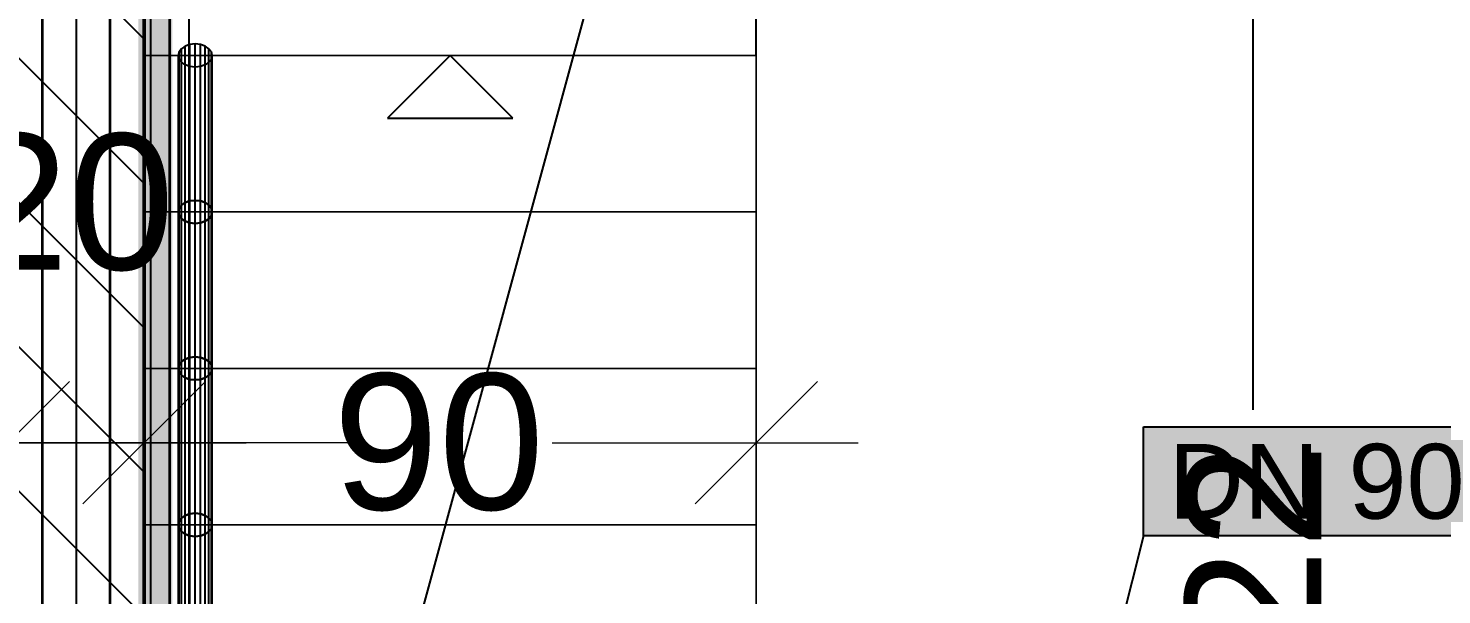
# Model space of a CAD drawing. Extents: x 0 to 756, y -25 to 420.
# Drawn here: x 257.2 to 298.76, y 336.12 to 352.78 of the extents above; entities that cross this region are included whole.
import ezdxf
from ezdxf.lldxf.tags import DXFTag

# ---------------------------------------------------------------- set-up
doc = ezdxf.new("R2010")
doc.units = 0
doc.layers.get('0').update_dxf_attribs({"lineweight": 25})
doc.layers.get('DEFPOINTS').update_dxf_attribs({"lineweight": 25})
for name, color, linetype, lineweight in [('A_Innenwand', 7, 'Continuous', 25), ('ALLGEMEIN03', 7, 'Continuous', 25), ('L_Text', 7, 'Continuous', 25), ('Standard', 7, 'Continuous', 25), ('TREPPE', 7, 'Continuous', 13), ('WAND_HOLZ_NICHT_TRAGEND', 7, 'Continuous', 13), ('X_Text', 7, 'Continuous', 25)]:
    doc.layers.add(name, color=color, linetype=linetype, lineweight=lineweight)
for name, color, linetype, lineweight, true_color in [('H_Heizung', 1, 'Continuous', 25, 0xff0000), ('L_Fortluft', 7, 'Continuous', 35, 0x993300), ('S_Schmutzwasser', 7, 'Continuous', 35, 0x808040)]:
    doc.layers.add(name, color=color, linetype=linetype, lineweight=lineweight, true_color=true_color)
doc.styles.get("Standard").update_dxf_attribs({"font": 'arial.ttf'})
tags = doc.linetypes.add('STRICHPUNKT2', pattern=[12.7, 6.35, -3.175, 0, -3.175]).pattern_tags.tags
tags[10:11] = [DXFTag(74, 4), DXFTag(75, 0), DXFTag(340, '0'), DXFTag(46, 0.0), DXFTag(50, 0.0), DXFTag(44, 0.0), DXFTag(45, 0.0)]
tags[8:9] = [DXFTag(74, 4), DXFTag(75, 0), DXFTag(340, '0'), DXFTag(46, 0.0), DXFTag(50, 0.0), DXFTag(44, 0.0), DXFTag(45, 0.0)]
tags[6:7] = [DXFTag(74, 4), DXFTag(75, 0), DXFTag(340, '0'), DXFTag(46, 0.0), DXFTag(50, 0.0), DXFTag(44, 0.0), DXFTag(45, 0.0)]
tags[4:5] = [DXFTag(74, 4), DXFTag(75, 0), DXFTag(340, '0'), DXFTag(46, 0.0), DXFTag(50, 0.0), DXFTag(44, 0.0), DXFTag(45, 0.0)]

# ---------------------------------------------------------------- blocks, each defined once
blk = doc.blocks.new('Referenz-A0T78P30OY')
at = {"layer": 'ALLGEMEIN03', "color": 0, "lineweight": -2}
blk.add_line((278.607, 351.978), (278.607, 376.578), dxfattribs=at)
at = {"layer": 'DEFPOINTS', "color": 0, "linetype": 'Continuous', "lineweight": 18, "ltscale": 0.18}
blk.add_line((260.607, 340.592), (260.607, 340.592), dxfattribs=at)
at = {"layer": 'Standard', "color": 0, "lineweight": -2}
for p, q in [((293.222, 341.558), (293.222, 376.578)), ((261.632, 352.083), (261.607, 351.978)), ((261.703, 352.177), (261.632, 352.083)), ((261.632, 347.483), (261.632, 352.083)), ((261.813, 352.252), (261.703, 352.177)), ((261.703, 347.577), (261.703, 352.177)), ((261.953, 352.301), (261.813, 352.252)), ((261.813, 347.652), (261.813, 352.252)), ((262.107, 352.317), (261.953, 352.301)), ((261.953, 347.701), (261.953, 352.301)), ((262.262, 352.301), (262.107, 352.317)), ((262.107, 347.717), (262.107, 352.317)), ((262.401, 352.252), (262.262, 352.301)), ((262.262, 347.701), (262.262, 352.301)), ((262.512, 352.177), (262.401, 352.252)), ((262.401, 347.652), (262.401, 352.252)), ((262.583, 352.083), (262.512, 352.177)), ((262.512, 347.577), (262.512, 352.177)), ((262.607, 351.978), (262.583, 352.083)), ((262.583, 347.483), (262.583, 352.083)), ((261.632, 351.873), (261.607, 351.978)), ((261.607, 351.978), (261.607, 347.378)), ((261.632, 347.273), (261.632, 351.873)), ((261.703, 351.778), (261.632, 351.873)), ((261.703, 347.178), (261.703, 351.778)), ((261.813, 351.703), (261.703, 351.778)), ((261.813, 347.103), (261.813, 351.703)), ((261.953, 351.655), (261.813, 351.703)), ((261.953, 347.055), (261.953, 351.655)), ((262.107, 351.638), (261.953, 351.655)), ((262.262, 351.655), (262.107, 351.638)), ((262.107, 347.038), (262.107, 351.638)), ((262.401, 351.703), (262.262, 351.655)), ((262.262, 347.055), (262.262, 351.655)), ((262.512, 351.778), (262.401, 351.703)), ((262.401, 347.103), (262.401, 351.703)), ((262.583, 351.873), (262.512, 351.778)), ((262.512, 347.178), (262.512, 351.778)), ((262.607, 351.978), (262.583, 351.873)), ((262.583, 347.273), (262.583, 351.873)), ((262.607, 347.378), (262.607, 351.978)), ((261.632, 347.483), (261.607, 347.378)), ((261.607, 347.378), (261.632, 347.483)), ((261.703, 347.577), (261.632, 347.483)), ((261.632, 347.483), (261.703, 347.577)), ((261.632, 342.883), (261.632, 347.483)), ((261.813, 347.652), (261.703, 347.577)), ((261.703, 347.577), (261.813, 347.652)), ((261.703, 342.977), (261.703, 347.577)), ((261.953, 347.701), (261.813, 347.652)), ((261.813, 347.652), (261.953, 347.701)), ((261.813, 343.052), (261.813, 347.652)), ((262.107, 347.717), (261.953, 347.701)), ((261.953, 347.701), (262.107, 347.717)), ((261.953, 343.101), (261.953, 347.701)), ((262.262, 347.701), (262.107, 347.717)), ((262.107, 343.117), (262.107, 347.717)), ((262.107, 347.717), (262.262, 347.701)), ((262.401, 347.652), (262.262, 347.701)), ((262.262, 343.101), (262.262, 347.701)), ((262.262, 347.701), (262.401, 347.652)), ((262.512, 347.577), (262.401, 347.652)), ((262.401, 343.052), (262.401, 347.652)), ((262.401, 347.652), (262.512, 347.577)), ((262.583, 347.483), (262.512, 347.577)), ((262.512, 342.977), (262.512, 347.577)), ((262.512, 347.577), (262.583, 347.483)), ((262.607, 347.378), (262.583, 347.483)), ((262.583, 342.883), (262.583, 347.483)), ((262.583, 347.483), (262.607, 347.378)), ((261.632, 347.273), (261.607, 347.378)), ((261.607, 347.378), (261.607, 342.778)), ((261.607, 347.378), (261.632, 347.273)), ((261.632, 342.673), (261.632, 347.273)), ((261.703, 347.178), (261.632, 347.273)), ((261.632, 347.273), (261.703, 347.178)), ((261.703, 342.578), (261.703, 347.178)), ((261.813, 347.103), (261.703, 347.178)), ((261.703, 347.178), (261.813, 347.103)), ((261.813, 342.503), (261.813, 347.103)), ((261.953, 347.055), (261.813, 347.103)), ((261.813, 347.103), (261.953, 347.055)), ((261.953, 342.455), (261.953, 347.055)), ((262.107, 347.038), (261.953, 347.055)), ((261.953, 347.055), (262.107, 347.038)), ((262.262, 347.055), (262.107, 347.038)), ((262.107, 347.038), (262.262, 347.055)), ((262.401, 347.103), (262.262, 347.055)), ((262.262, 347.055), (262.401, 347.103)), ((262.262, 342.455), (262.262, 347.055)), ((262.512, 347.178), (262.401, 347.103)), ((262.401, 347.103), (262.512, 347.178)), ((262.401, 342.503), (262.401, 347.103)), ((262.583, 347.273), (262.512, 347.178)), ((262.512, 347.178), (262.583, 347.273)), ((262.512, 342.578), (262.512, 347.178)), ((262.607, 347.378), (262.583, 347.273)), ((262.583, 347.273), (262.607, 347.378)), ((262.583, 342.673), (262.583, 347.273)), ((262.607, 342.778), (262.607, 347.378)), ((262.107, 342.438), (262.107, 347.038)), ((261.703, 342.977), (261.632, 342.883)), ((261.632, 342.883), (261.703, 342.977)), ((261.813, 343.052), (261.703, 342.977)), ((261.703, 342.977), (261.813, 343.052)), ((261.703, 338.377), (261.703, 342.977)), ((261.953, 343.101), (261.813, 343.052)), ((261.813, 343.052), (261.953, 343.101)), ((261.813, 338.452), (261.813, 343.052)), ((262.107, 343.117), (261.953, 343.101)), ((261.953, 343.101), (262.107, 343.117)), ((261.953, 338.501), (261.953, 343.101)), ((262.262, 343.101), (262.107, 343.117)), ((262.107, 338.517), (262.107, 343.117)), ((262.107, 343.117), (262.262, 343.101)), ((262.401, 343.052), (262.262, 343.101)), ((262.262, 338.501), (262.262, 343.101)), ((262.262, 343.101), (262.401, 343.052)), ((262.512, 342.977), (262.401, 343.052)), ((262.401, 338.452), (262.401, 343.052)), ((262.401, 343.052), (262.512, 342.977)), ((262.583, 342.883), (262.512, 342.977)), ((262.512, 338.377), (262.512, 342.977)), ((262.512, 342.977), (262.583, 342.883)), ((261.632, 342.883), (261.607, 342.778)), ((261.607, 342.778), (261.632, 342.883)), ((261.632, 342.673), (261.607, 342.778)), ((261.607, 342.778), (261.607, 338.178)), ((261.607, 342.778), (261.632, 342.673)), ((261.632, 338.283), (261.632, 342.883)), ((261.632, 338.073), (261.632, 342.673)), ((261.703, 342.578), (261.632, 342.673)), ((261.632, 342.673), (261.703, 342.578)), ((261.703, 337.978), (261.703, 342.578)), ((261.813, 342.503), (261.703, 342.578)), ((261.703, 342.578), (261.813, 342.503)), ((261.813, 337.903), (261.813, 342.503)), ((261.953, 342.455), (261.813, 342.503)), ((261.813, 342.503), (261.953, 342.455)), ((262.401, 342.503), (262.262, 342.455)), ((262.262, 342.455), (262.401, 342.503)), ((262.512, 342.578), (262.401, 342.503)), ((262.401, 342.503), (262.512, 342.578)), ((262.401, 337.903), (262.401, 342.503)), ((262.583, 342.673), (262.512, 342.578)), ((262.512, 342.578), (262.583, 342.673)), ((262.512, 337.978), (262.512, 342.578)), ((262.607, 342.778), (262.583, 342.883)), ((262.583, 338.283), (262.583, 342.883)), ((262.583, 342.883), (262.607, 342.778)), ((262.607, 342.778), (262.583, 342.673)), ((262.583, 342.673), (262.607, 342.778)), ((262.583, 338.073), (262.583, 342.673)), ((262.607, 338.178), (262.607, 342.778)), ((261.953, 337.855), (261.953, 342.455)), ((262.107, 342.438), (261.953, 342.455)), ((261.953, 342.455), (262.107, 342.438)), ((262.262, 342.455), (262.107, 342.438)), ((262.107, 342.438), (262.262, 342.455)), ((262.107, 337.838), (262.107, 342.438)), ((262.262, 337.855), (262.262, 342.455)), ((261.703, 338.377), (261.632, 338.283)), ((261.632, 338.283), (261.703, 338.377)), ((261.813, 338.452), (261.703, 338.377)), ((261.703, 338.377), (261.813, 338.452)), ((261.703, 333.777), (261.703, 338.377)), ((261.953, 338.501), (261.813, 338.452)), ((261.813, 338.452), (261.953, 338.501)), ((261.813, 333.852), (261.813, 338.452)), ((262.107, 338.517), (261.953, 338.501)), ((261.953, 338.501), (262.107, 338.517)), ((261.953, 333.901), (261.953, 338.501)), ((262.262, 338.501), (262.107, 338.517)), ((262.107, 333.917), (262.107, 338.517)), ((262.107, 338.517), (262.262, 338.501)), ((262.401, 338.452), (262.262, 338.501)), ((262.262, 333.901), (262.262, 338.501)), ((262.262, 338.501), (262.401, 338.452)), ((262.512, 338.377), (262.401, 338.452)), ((262.401, 333.852), (262.401, 338.452)), ((262.401, 338.452), (262.512, 338.377)), ((262.583, 338.283), (262.512, 338.377)), ((262.512, 333.777), (262.512, 338.377)), ((262.512, 338.377), (262.583, 338.283)), ((261.632, 338.283), (261.607, 338.178)), ((261.607, 338.178), (261.632, 338.283)), ((261.632, 338.073), (261.607, 338.178)), ((261.607, 338.178), (261.607, 333.578)), ((261.607, 338.178), (261.632, 338.073)), ((261.632, 333.683), (261.632, 338.283)), ((261.632, 333.473), (261.632, 338.073)), ((261.703, 337.978), (261.632, 338.073)), ((261.632, 338.073), (261.703, 337.978)), ((261.703, 333.378), (261.703, 337.978)), ((261.813, 337.903), (261.703, 337.978)), ((261.703, 337.978), (261.813, 337.903)), ((262.512, 337.978), (262.401, 337.903)), ((262.401, 337.903), (262.512, 337.978)), ((262.583, 338.073), (262.512, 337.978)), ((262.512, 337.978), (262.583, 338.073)), ((262.512, 333.378), (262.512, 337.978)), ((262.607, 338.178), (262.583, 338.283)), ((262.583, 333.683), (262.583, 338.283)), ((262.583, 338.283), (262.607, 338.178)), ((262.607, 338.178), (262.583, 338.073)), ((262.583, 338.073), (262.607, 338.178)), ((262.583, 333.473), (262.583, 338.073)), ((262.607, 333.578), (262.607, 338.178)), ((261.813, 333.303), (261.813, 337.903)), ((261.953, 337.855), (261.813, 337.903)), ((261.813, 337.903), (261.953, 337.855)), ((261.953, 333.255), (261.953, 337.855)), ((262.107, 337.838), (261.953, 337.855)), ((261.953, 337.855), (262.107, 337.838)), ((262.262, 337.855), (262.107, 337.838)), ((262.107, 337.838), (262.262, 337.855)), ((262.107, 333.238), (262.107, 337.838)), ((262.401, 337.903), (262.262, 337.855)), ((262.262, 337.855), (262.401, 337.903)), ((262.262, 333.255), (262.262, 337.855)), ((262.401, 333.303), (262.401, 337.903))]:
    blk.add_line(p, q, dxfattribs=at)
at = {"layer": 'Standard', "color": 0, "lineweight": 18}
for p, q in [((260.607, 337.592), (260.607, 343.592)), ((260.607, 343.592), (260.607, 337.592)), ((278.607, 337.592), (278.607, 343.592)), ((254.807, 338.792), (258.407, 342.392)), ((258.407, 342.392), (254.807, 338.792)), ((258.807, 338.792), (262.407, 342.392)), ((262.407, 342.392), (258.807, 338.792)), ((276.807, 338.792), (280.407, 342.392)), ((250.607, 340.592), (259.607, 340.592)), ((262.607, 340.592), (253.607, 340.592)), ((254.607, 340.592), (263.607, 340.592)), ((256.607, 340.592), (260.607, 340.592)), ((266.607, 340.592), (257.607, 340.592)), ((260.607, 340.592), (262.418, 340.592)), ((272.607, 340.592), (281.607, 340.592)), ((275.618, 340.592), (278.607, 340.592))]:
    blk.add_line(p, q, dxfattribs=at)
at = {"layer": 'TREPPE', "color": 0}
for p, q in [((260.607, 351.978), (260.607, 347.378)), ((278.607, 351.978), (260.607, 351.978)), ((260.607, 351.978), (278.607, 351.978)), ((260.607, 347.378), (260.607, 351.978)), ((260.607, 351.978), (260.607, 351.978)), ((278.607, 347.378), (278.607, 351.978)), ((278.607, 351.978), (278.607, 347.378)), ((278.607, 351.978), (278.607, 351.978)), ((260.607, 347.378), (260.607, 342.778)), ((278.607, 347.378), (260.607, 347.378)), ((260.607, 347.378), (278.607, 347.378)), ((260.607, 342.778), (260.607, 347.378)), ((260.607, 347.378), (260.607, 347.378)), ((260.607, 347.378), (278.607, 347.378)), ((278.607, 347.378), (260.607, 347.378)), ((260.607, 347.378), (260.607, 347.378)), ((278.607, 342.778), (278.607, 347.378)), ((278.607, 347.378), (278.607, 342.778)), ((278.607, 347.378), (278.607, 347.378)), ((278.607, 347.378), (278.607, 347.378)), ((260.607, 342.778), (260.607, 338.178)), ((278.607, 342.778), (260.607, 342.778)), ((260.607, 342.778), (278.607, 342.778)), ((260.607, 338.178), (260.607, 342.778)), ((260.607, 342.778), (260.607, 342.778)), ((260.607, 342.778), (278.607, 342.778)), ((278.607, 342.778), (260.607, 342.778)), ((260.607, 342.778), (260.607, 342.778)), ((278.607, 338.178), (278.607, 342.778)), ((278.607, 342.778), (278.607, 338.178)), ((278.607, 342.778), (278.607, 342.778)), ((278.607, 342.778), (278.607, 342.778)), ((260.607, 338.178), (260.607, 333.578)), ((278.607, 338.178), (260.607, 338.178)), ((260.607, 338.178), (278.607, 338.178)), ((260.607, 333.578), (260.607, 338.178)), ((260.607, 338.178), (260.607, 338.178)), ((260.607, 338.178), (278.607, 338.178)), ((278.607, 338.178), (260.607, 338.178)), ((260.607, 338.178), (260.607, 338.178)), ((278.607, 333.578), (278.607, 338.178)), ((278.607, 338.178), (278.607, 333.578)), ((278.607, 338.178), (278.607, 338.178)), ((278.607, 338.178), (278.607, 338.178))]:
    blk.add_line(p, q, dxfattribs=at)
at = {"layer": 'TREPPE', "color": 0, "lineweight": -2}
for p, q in [((269.607, 351.978), (267.767, 350.138)), ((271.447, 350.138), (269.607, 351.978)), ((267.767, 350.138), (271.447, 350.138))]:
    blk.add_line(p, q, dxfattribs=at)
at = {"layer": 'WAND_HOLZ_NICHT_TRAGEND', "color": 0, "lineweight": 50}
for p, q in [((260.607, 260.978), (260.607, 376.578)), ((260.607, 376.578), (260.607, 260.978))]:
    blk.add_line(p, q, dxfattribs=at)
at = {"layer": 'Standard', "color": 0, "lineweight": 18, "char_height": 4, "attachment_point": 1}
for s, insert in [('{\\fArial;20}', (255.285, 349.68)), ('{\\fArial;90}', (266.159, 342.624))]:
    blk.add_mtext(s, dxfattribs=dict(at, insert=insert))
at = {"layer": 'Standard', "color": 0, "lineweight": -2, "insert": (291.222, 329.701), "char_height": 4, "attachment_point": 1, "rotation": 90}
blk.add_mtext('{\\fArial;4.22}', dxfattribs=at)
blk = doc.blocks.new('Wand-A0T78P4COY', base_point=(256.607, 260.978))
at = {"color": 0, "linetype": 'ByBlock', "lineweight": -2, "ltscale": 0.25}
blk.add_line((260.607, 376.578), (260.607, 260.978), dxfattribs=at)
at = {"color": 0, "lineweight": -2}
for p, q in [((256.607, 356.454), (260.607, 352.454)), ((256.607, 352.211), (260.607, 348.211)), ((256.607, 347.968), (260.607, 343.968)), ((256.607, 343.726), (260.607, 339.726)), ((256.607, 339.483), (260.607, 335.483))]:
    blk.add_line(p, q, dxfattribs=at)
blk = doc.blocks.new('Bauteilbeschriftung-A0T78P6YOY', base_point=(265.707, 324.378))
at = {"color": 0, "linetype": 'ByBlock', "lineweight": -2, "ltscale": 0.25}
blk.add_line((286.257, 399.77), (265.707, 324.378), dxfattribs=at)
blk = doc.blocks.new('Wickelfalzrohr-A0T78P7GOY', base_point=(257.607, 325.178))
at = {"color": 0, "linetype": 'ByBlock', "lineweight": -2, "ltscale": 0.35}
for p, q in [((257.607, 384.898), (257.607, 325.178)), ((259.607, 325.178), (259.607, 384.898))]:
    blk.add_line(p, q, dxfattribs=at)
at = {"color": 0, "linetype": 'STRICHPUNKT2', "lineweight": 25, "ltscale": 0.25}
blk.add_line((258.607, 384.898), (258.607, 325.178), dxfattribs=at)
blk = doc.blocks.new('Abwasserleitung-A0T78PASOY', base_point=(261.356, 322.083))
at = {"color": 0, "linetype": 'ByBlock', "lineweight": -2, "ltscale": 0.35}
blk.add_line((261.356, 375.289), (261.356, 322.853), dxfattribs=at)
blk = doc.blocks.new('Bauteilbeschriftung-A0T78PD6OY', base_point=(286.047, 322.083))
at = {"color": 0, "lineweight": -2}
for p, q in [((289.993, 341.057), (300.156, 341.057)), ((289.993, 337.857), (289.993, 341.057)), ((300.156, 341.057), (300.156, 337.857)), ((300.156, 337.857), (289.993, 337.857))]:
    blk.add_line(p, q, dxfattribs=at)
at = {"color": 0, "linetype": 'ByBlock', "lineweight": -2, "ltscale": 0.25}
blk.add_line((289.993, 337.857), (286.047, 322.084), dxfattribs=at)
at = {"color": 7, "linetype": 'ByBlock', "lineweight": -2, "ltscale": 0.25, "true_color": 0xffffff}
for points in [[(289.993, 337.857), (300.156, 337.857), (289.993, 341.057)], [(300.156, 337.857), (289.993, 341.057), (300.156, 341.057)]]:
    blk.add_solid(points, dxfattribs=at)
at = {"color": 0, "linetype": 'ByBlock', "lineweight": -2, "ltscale": 0.25}
for points in [[(286.047, 322.084), (286.92, 323.927), (286.135, 323.927)], [(286.92, 323.927), (286.135, 323.927), (286.144, 324.121)]]:
    blk.add_solid(points, dxfattribs=at)
at = {"color": 0, "linetype": 'ByBlock', "lineweight": -2, "ltscale": 0.25, "insert": (290.726, 340.557), "char_height": 2.2, "attachment_point": 1}
blk.add_mtext('{\\fArial;DN 90}', dxfattribs=at)
blk = doc.blocks.new('Abwasser Schnellansicht-A0T78PECOY', base_point=(242.887, 319.448))
at = {"color": 0, "linetype": 'ByBlock', "lineweight": -2, "ltscale": 0.25}
for p, q in [((260.796, 375.289), (260.796, 323.201)), ((261.916, 375.289), (261.916, 323.201))]:
    blk.add_line(p, q, dxfattribs=at)

msp = doc.modelspace()

# ---------------------------------------------------------------- linework, layer by layer
at = {"layer": 'H_Heizung', "color": 1, "ltscale": 0.25, "true_color": 0xff0000}
for points in [[(260.433, 262.934), (261.433, 262.934), (260.433, 375.947)], [(261.433, 262.934), (260.433, 375.947), (261.433, 375.947)]]:
    msp.add_solid(points, dxfattribs=at)

# ---------------------------------------------------------------- block references
at = {"color": 8, "lineweight": 25, "ltscale": 0.25, "true_color": 0x808080}
msp.add_blockref('Referenz-A0T78P30OY', (0, 0), dxfattribs=at)
at = {"layer": 'A_Innenwand', "ltscale": 0.25}
msp.add_blockref('Wand-A0T78P4COY', (256.607, 260.978), dxfattribs=at)
at = {"layer": 'L_Fortluft', "ltscale": 0.35}
msp.add_blockref('Wickelfalzrohr-A0T78P7GOY', (257.607, 325.178), dxfattribs=at)
at = {"layer": 'L_Text', "color": 7, "ltscale": 0.25}
msp.add_blockref('Bauteilbeschriftung-A0T78P6YOY', (265.707, 324.378), dxfattribs=at)
at = {"layer": 'S_Schmutzwasser', "lineweight": 25, "ltscale": 0.25}
msp.add_blockref('Abwasser Schnellansicht-A0T78PECOY', (242.887, 319.448), dxfattribs=at)
at = {"layer": 'S_Schmutzwasser', "ltscale": 0.35}
msp.add_blockref('Abwasserleitung-A0T78PASOY', (261.356, 322.083), dxfattribs=at)
at = {"layer": 'X_Text', "color": 7, "ltscale": 0.25}
msp.add_blockref('Bauteilbeschriftung-A0T78PD6OY', (286.047, 322.083), dxfattribs=at)

doc.saveas('drawing.dxf')
